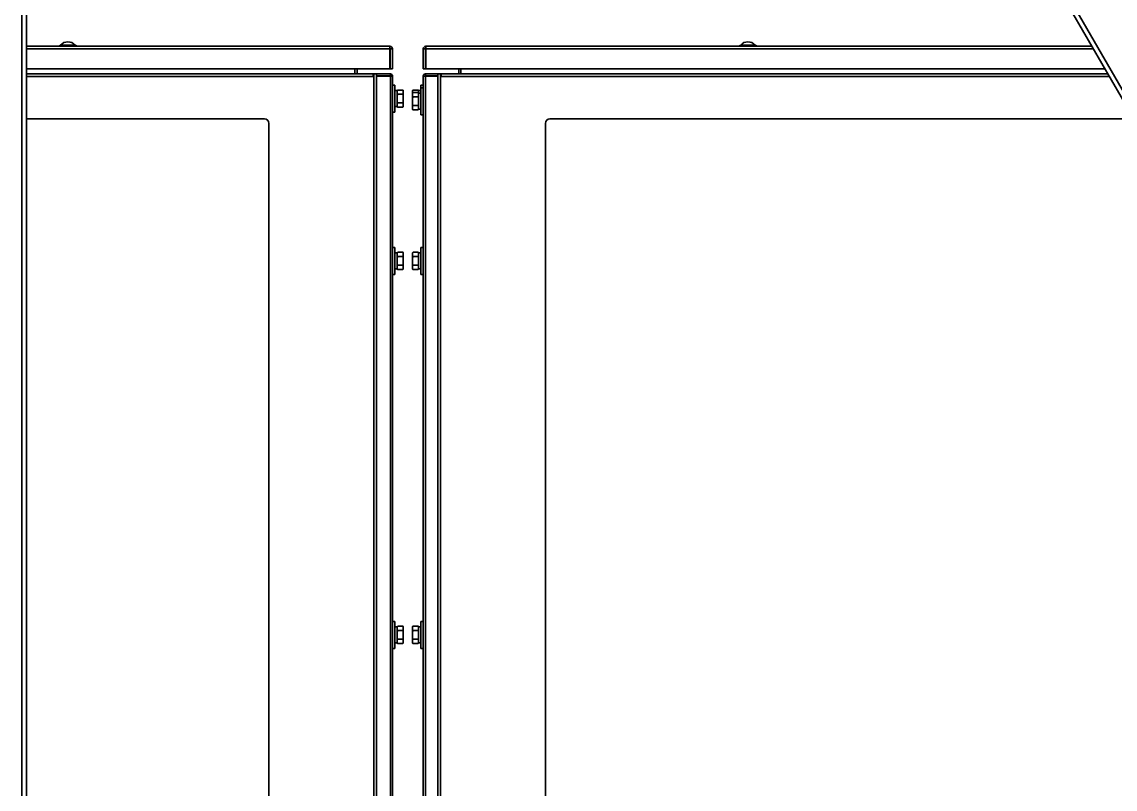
# Model space of a CAD drawing. Header units: millimetres. Extents: x 32496 to 166256, y 3504 to 23939.
# Drawn here: x 142739 to 143471, y 13875 to 14388 of the extents above; entities that cross this region are included whole.
import ezdxf

# ---------------------------------------------------------------- set-up
doc = ezdxf.new("R2010")
doc.units = ezdxf.units.MM
doc.layers.get('0').update_dxf_attribs({"lineweight": 35})

# ---------------------------------------------------------------- blocks, each defined once
blk = doc.blocks.new('8-1250')
at = {"linetype": 'Continuous'}
for p, q in [((-5857.13, -32157.29), (-5857.13, -34666.29)), ((-5854.13, -32157.29), (-5854.13, -34666.29)), ((-4859.13, -33023.31), (-5359.13, -32157.29)), ((-4859.13, -33017.31), (-5355.66, -32157.29)), ((-5854.13, -32534.79), (-5610.83, -32534.79)), ((-5831.17, -32533.96), (-5831.17, -32533.96)), ((-5828.81, -32533.96), (-5831.17, -32533.96)), ((-5823.85, -32533.96), (-5828.81, -32533.96)), ((-5821.48, -32533.96), (-5823.85, -32533.96)), ((-5610.83, -32549.79), (-5610.83, -32534.79)), ((-5586.83, -32549.79), (-5586.83, -32534.79)), ((-5586.83, -32534.79), (-5141.18, -32534.79)), ((-5373.81, -32533.96), (-5376.17, -32533.96)), ((-5368.85, -32533.96), (-5373.81, -32533.96)), ((-5366.49, -32533.96), (-5368.85, -32533.96)), ((-5366.48, -32533.96), (-5366.49, -32533.96)), ((-5610.83, -32536.49), (-5854.13, -32536.49)), ((-5610.63, -32549.79), (-5610.63, -32536.49)), ((-5610.63, -32536.49), (-5609.13, -32536.49)), ((-5609.13, -32549.79), (-5609.13, -32536.49)), ((-5588.53, -32536.49), (-5588.53, -32549.79)), ((-5587.03, -32536.49), (-5588.53, -32536.49)), ((-5587.03, -32536.49), (-5587.03, -32549.79)), ((-5140.2, -32536.49), (-5586.83, -32536.49)), ((-5610.83, -32549.79), (-5854.13, -32549.79)), ((-5634.33, -32553.29), (-5634.33, -32549.79)), ((-5632.83, -32549.79), (-5632.83, -32553.29)), ((-5610.63, -32549.79), (-5609.13, -32549.79)), ((-5587.03, -32549.79), (-5588.53, -32549.79)), ((-5132.52, -32549.79), (-5586.83, -32549.79)), ((-5564.83, -32553.29), (-5564.83, -32549.79)), ((-5563.33, -32549.79), (-5563.33, -32553.29)), ((-5854.13, -32553.29), (-5619.83, -32553.29)), ((-5622.03, -32554.99), (-5854.13, -32554.99)), ((-5622.03, -32553.29), (-5622.03, -32554.99)), ((-5621.53, -34566.29), (-5621.53, -32553.29)), ((-5619.83, -32553.29), (-5619.83, -34566.29)), ((-5610.53, -32553.29), (-5619.83, -32553.29)), ((-5610.53, -32554.49), (-5619.83, -32554.49)), ((-5619.83, -32554.69), (-5609.13, -32554.69)), ((-5610.53, -32554.49), (-5610.53, -32553.29)), ((-5610.53, -33566.79), (-5610.53, -32554.69)), ((-5609.13, -32554.69), (-5609.13, -32675.66)), ((-5588.53, -32675.64), (-5588.53, -32554.69)), ((-5588.53, -32554.69), (-5578.83, -32554.69)), ((-5587.13, -32554.49), (-5587.13, -32553.29)), ((-5578.83, -32553.29), (-5587.13, -32553.29)), ((-5578.83, -32554.49), (-5587.13, -32554.49)), ((-5587.13, -32554.69), (-5587.13, -33566.79)), ((-5578.83, -34566.29), (-5578.83, -32553.29)), ((-5578.83, -32553.29), (-5130.5, -32553.29)), ((-5577.13, -32553.29), (-5577.13, -34566.29)), ((-5576.63, -32553.29), (-5576.63, -32554.99)), ((-5129.52, -32554.99), (-5576.63, -32554.99)), ((-5609.13, -32560.79), (-5607.53, -32560.79)), ((-5607.53, -32578.79), (-5607.53, -32560.79)), ((-5607.53, -32564.44), (-5605.93, -32564.44)), ((-5605.93, -32564.32), (-5605.63, -32564.02)), ((-5605.93, -32575.26), (-5605.93, -32564.32)), ((-5605.63, -32564.02), (-5602.23, -32564.02)), ((-5601.93, -32564.32), (-5602.23, -32564.02)), ((-5601.93, -32575.26), (-5601.93, -32564.32)), ((-5595.73, -32564.32), (-5595.46, -32564.04)), ((-5595.73, -32564.32), (-5595.73, -32566.07)), ((-5595.43, -32564.02), (-5595.46, -32564.04)), ((-5592.03, -32564.02), (-5595.43, -32564.02)), ((-5592.03, -32564.02), (-5592, -32564.04)), ((-5591.73, -32564.32), (-5592, -32564.04)), ((-5591.73, -32566.09), (-5591.73, -32564.32)), ((-5590.13, -32564.44), (-5591.73, -32564.44)), ((-5590.13, -32560.79), (-5590.13, -32562.54)), ((-5588.53, -32560.79), (-5590.13, -32560.79)), ((-5590.13, -32562.54), (-5590.13, -32580.54)), ((-5588.53, -32562.54), (-5590.13, -32562.54)), ((-5605.63, -32566.9), (-5602.23, -32566.9)), ((-5595.73, -32566.07), (-5595.46, -32565.79)), ((-5595.73, -32577.01), (-5595.73, -32566.07)), ((-5595.43, -32565.77), (-5595.46, -32565.79)), ((-5592.03, -32565.77), (-5595.43, -32565.77)), ((-5592.03, -32568.61), (-5595.43, -32568.61)), ((-5592.03, -32565.77), (-5592, -32565.79)), ((-5591.73, -32566.07), (-5592, -32565.79)), ((-5591.73, -32577.01), (-5591.73, -32566.07)), ((-5590.13, -32566.19), (-5591.73, -32566.19)), ((-5609.13, -32578.79), (-5607.53, -32578.79)), ((-5607.53, -32575.14), (-5605.93, -32575.14)), ((-5605.93, -32575.26), (-5605.63, -32575.56)), ((-5605.63, -32572.68), (-5602.23, -32572.68)), ((-5605.63, -32575.56), (-5602.23, -32575.56)), ((-5601.93, -32575.26), (-5602.23, -32575.56)), ((-5595.73, -32577.01), (-5595.46, -32577.28)), ((-5592.03, -32574.38), (-5595.43, -32574.38)), ((-5592.03, -32577.31), (-5595.43, -32577.31)), ((-5591.73, -32577.01), (-5592, -32577.28)), ((-5590.13, -32576.89), (-5591.73, -32576.89)), ((-5854.13, -32583.29), (-5694.83, -32583.29)), ((-5691.83, -32586.29), (-5691.83, -33054.29)), ((-5588.53, -32580.54), (-5590.13, -32580.54)), ((-5506.83, -33054.29), (-5506.83, -32586.29)), ((-5503.83, -32583.29), (-5113.18, -32583.29)), ((-5609.13, -32669.29), (-5607.53, -32669.29)), ((-5607.53, -32687.29), (-5607.53, -32669.29)), ((-5607.53, -32672.94), (-5605.93, -32672.94)), ((-5605.93, -32672.82), (-5605.63, -32672.52)), ((-5605.93, -32683.76), (-5605.93, -32672.82)), ((-5605.63, -32672.52), (-5602.23, -32672.52)), ((-5601.93, -32672.82), (-5602.23, -32672.52)), ((-5601.93, -32683.76), (-5601.93, -32672.82)), ((-5595.73, -32672.82), (-5595.46, -32672.54)), ((-5595.73, -32683.76), (-5595.73, -32672.82)), ((-5595.43, -32672.52), (-5595.46, -32672.54)), ((-5592.03, -32672.52), (-5595.43, -32672.52)), ((-5592.03, -32672.52), (-5592, -32672.54)), ((-5591.73, -32672.82), (-5592, -32672.54)), ((-5591.73, -32683.76), (-5591.73, -32672.82)), ((-5590.13, -32672.94), (-5591.73, -32672.94)), ((-5590.13, -32669.29), (-5590.13, -32687.29)), ((-5588.53, -32669.29), (-5590.13, -32669.29)), ((-5609.13, -32675.66), (-5609.13, -32680.92)), ((-5609.13, -32680.92), (-5609.13, -32925.66)), ((-5605.63, -32675.4), (-5602.23, -32675.4)), ((-5605.63, -32681.18), (-5602.23, -32681.18)), ((-5592.03, -32675.36), (-5595.43, -32675.36)), ((-5592.03, -32681.13), (-5595.43, -32681.13)), ((-5588.53, -32680.91), (-5588.53, -32675.64)), ((-5588.53, -32925.64), (-5588.53, -32680.91)), ((-5609.13, -32687.29), (-5607.53, -32687.29)), ((-5607.53, -32683.64), (-5605.93, -32683.64)), ((-5605.93, -32683.76), (-5605.63, -32684.06)), ((-5605.63, -32684.06), (-5602.23, -32684.06)), ((-5601.93, -32683.76), (-5602.23, -32684.06)), ((-5595.73, -32683.76), (-5595.46, -32684.03)), ((-5592.03, -32684.06), (-5595.43, -32684.06)), ((-5591.73, -32683.76), (-5592, -32684.03)), ((-5590.13, -32683.64), (-5591.73, -32683.64)), ((-5588.53, -32687.29), (-5590.13, -32687.29)), ((-5609.13, -32919.29), (-5607.53, -32919.29)), ((-5607.53, -32937.29), (-5607.53, -32919.29)), ((-5607.53, -32922.94), (-5605.93, -32922.94)), ((-5605.93, -32922.82), (-5605.63, -32922.52)), ((-5605.93, -32933.76), (-5605.93, -32922.82)), ((-5605.63, -32922.52), (-5602.23, -32922.52)), ((-5601.93, -32922.82), (-5602.23, -32922.52)), ((-5601.93, -32933.76), (-5601.93, -32922.82)), ((-5595.73, -32922.82), (-5595.46, -32922.54)), ((-5595.73, -32933.76), (-5595.73, -32922.82)), ((-5595.43, -32922.52), (-5595.46, -32922.54)), ((-5592.03, -32922.52), (-5595.43, -32922.52)), ((-5592.03, -32922.52), (-5592, -32922.54)), ((-5591.73, -32922.82), (-5592, -32922.54)), ((-5591.73, -32933.76), (-5591.73, -32922.82)), ((-5590.13, -32922.94), (-5591.73, -32922.94)), ((-5590.13, -32919.29), (-5590.13, -32937.29)), ((-5588.53, -32919.29), (-5590.13, -32919.29)), ((-5609.13, -32925.66), (-5609.13, -32930.92)), ((-5605.63, -32925.4), (-5602.23, -32925.4)), ((-5592.03, -32925.36), (-5595.43, -32925.36)), ((-5588.53, -32930.91), (-5588.53, -32925.64)), ((-5609.13, -32930.92), (-5609.13, -33175.66)), ((-5609.13, -32937.29), (-5607.53, -32937.29)), ((-5607.53, -32933.64), (-5605.93, -32933.64)), ((-5605.93, -32933.76), (-5605.63, -32934.06)), ((-5605.63, -32931.18), (-5602.23, -32931.18)), ((-5605.63, -32934.06), (-5602.23, -32934.06)), ((-5601.93, -32933.76), (-5602.23, -32934.06)), ((-5595.73, -32933.76), (-5595.46, -32934.03)), ((-5592.03, -32931.13), (-5595.43, -32931.13)), ((-5592.03, -32934.06), (-5595.43, -32934.06)), ((-5591.73, -32933.76), (-5592, -32934.03)), ((-5590.13, -32933.64), (-5591.73, -32933.64)), ((-5588.53, -32937.29), (-5590.13, -32937.29)), ((-5588.53, -33175.64), (-5588.53, -32930.91))]:
    blk.add_line(p, q, dxfattribs=at)
for centre, radius, start, end in [((-5833.04, -32532.29), 2.5, 270, 318.18969), ((-5826.33, -32538.29), 6.5, 41.81031, 138.18969), ((-5819.62, -32532.29), 2.5, 221.81031, 270), ((-5610.83, -32536.49), 1.7, 0, 90), ((-5586.83, -32536.49), 1.7, 90, 180), ((-5378.04, -32532.29), 2.5, 270, 318.18969), ((-5371.33, -32538.29), 6.5, 41.81031, 138.18969), ((-5364.62, -32532.29), 2.5, 221.81031, 270), ((-5610.83, -32536.49), 0.2, 0, 90), ((-5586.83, -32536.49), 0.2, 90, 180), ((-5610.53, -32554.69), 1.4, 0, 90), ((-5610.53, -32554.69), 0.2, 0, 90), ((-5587.13, -32554.69), 1.4, 90, 180), ((-5587.13, -32554.69), 0.2, 90, 180), ((-5604.69, -32566.59), 3.56, 39.13645, 39.50132), ((-5603.17, -32572.99), 3.56, 219.13644, 219.50078), ((-5592.91, -32574.72), 3.61, 218.71028, 219.13391), ((-5591.59, -32573.53), 5.39, 224.12457, 224.56524), ((-5595.86, -32573.53), 5.38, 315.43477, 315.87545), ((-5594.54, -32574.72), 3.61, 320.8641, 321.28972), ((-5694.83, -32586.29), 3, 0, 90), ((-5503.83, -32586.29), 3, 90, 180), ((-5604.69, -32675.09), 3.56, 39.13645, 39.50132), ((-5603.17, -32681.49), 3.56, 219.13644, 219.50078), ((-5592.91, -32681.47), 3.61, 218.71028, 219.13391), ((-5591.59, -32680.28), 5.39, 224.12457, 224.56524), ((-5595.86, -32680.28), 5.38, 315.43477, 315.87545), ((-5594.54, -32681.47), 3.61, 320.8641, 321.28972), ((-5604.69, -32925.09), 3.56, 39.13645, 39.50132), ((-5603.17, -32931.49), 3.56, 219.13644, 219.50078), ((-5592.91, -32931.47), 3.61, 218.71028, 219.13391), ((-5591.59, -32930.28), 5.39, 224.12457, 224.56524), ((-5595.86, -32930.28), 5.38, 315.43477, 315.87545), ((-5594.54, -32931.47), 3.61, 320.8641, 321.28972)]:
    blk.add_arc(centre, radius, start, end, dxfattribs=at)
for points, knots in [([(-5605.93, -32564.35), (-5605.9, -32564.32), (-5605.81, -32564.2), (-5605.71, -32564.09), (-5605.63, -32564.02)], [0, 0, 0, 0, 0.244558, 1, 1, 1, 1]), ([(-5601.94, -32564.33), (-5601.96, -32564.3), (-5602.06, -32564.19), (-5602.15, -32564.09), (-5602.23, -32564.02)], [0, 0, 0, 0, 0.244878, 1, 1, 1, 1]), ([(-5595.46, -32564.04), (-5595.48, -32564.07), (-5595.57, -32564.16), (-5595.66, -32564.26), (-5595.73, -32564.34)], [0, 0, 0, 0, 0.255063, 1, 1, 1, 1]), ([(-5592, -32564.04), (-5591.97, -32564.07), (-5591.88, -32564.16), (-5591.79, -32564.26), (-5591.73, -32564.34)], [0, 0, 0, 0, 0.255062, 1, 1, 1, 1]), ([(-5605.63, -32566.9), (-5605.65, -32566.88), (-5605.76, -32566.77), (-5605.86, -32566.66), (-5605.93, -32566.57)], [0, 0, 0, 0, 0.255352, 1, 1, 1, 1]), ([(-5602.23, -32566.9), (-5602.2, -32566.88), (-5602.1, -32566.77), (-5602, -32566.66), (-5601.93, -32566.57)], [0, 0, 0, 0, 0.255353, 1, 1, 1, 1]), ([(-5595.46, -32565.79), (-5595.48, -32565.82), (-5595.57, -32565.91), (-5595.66, -32566.01), (-5595.73, -32566.09)], [0, 0, 0, 0, 0.255063, 1, 1, 1, 1]), ([(-5595.73, -32568.28), (-5595.7, -32568.31), (-5595.61, -32568.42), (-5595.51, -32568.53), (-5595.43, -32568.61)], [0, 0, 0, 0, 0.244408, 1, 1, 1, 1]), ([(-5591.73, -32568.28), (-5591.75, -32568.31), (-5591.85, -32568.42), (-5591.95, -32568.53), (-5592.03, -32568.61)], [0, 0, 0, 0, 0.244408, 1, 1, 1, 1]), ([(-5592, -32565.79), (-5591.97, -32565.82), (-5591.88, -32565.91), (-5591.79, -32566.01), (-5591.73, -32566.09)], [0, 0, 0, 0, 0.255062, 1, 1, 1, 1]), ([(-5605.93, -32573.01), (-5605.9, -32572.98), (-5605.81, -32572.86), (-5605.71, -32572.76), (-5605.63, -32572.68)], [0, 0, 0, 0, 0.244558, 1, 1, 1, 1]), ([(-5605.63, -32575.56), (-5605.65, -32575.54), (-5605.75, -32575.44), (-5605.85, -32575.33), (-5605.91, -32575.25)], [0, 0, 0, 0, 0.255041, 1, 1, 1, 1]), ([(-5601.93, -32573.01), (-5601.95, -32572.98), (-5602.05, -32572.86), (-5602.15, -32572.76), (-5602.23, -32572.68)], [0, 0, 0, 0, 0.244558, 1, 1, 1, 1]), ([(-5602.23, -32575.56), (-5602.2, -32575.54), (-5602.1, -32575.43), (-5602, -32575.32), (-5601.93, -32575.23)], [0, 0, 0, 0, 0.255353, 1, 1, 1, 1]), ([(-5595.43, -32574.38), (-5595.45, -32574.41), (-5595.56, -32574.52), (-5595.66, -32574.63), (-5595.73, -32574.72)], [0, 0, 0, 0, 0.255212, 1, 1, 1, 1]), ([(-5595.71, -32577), (-5595.69, -32577.02), (-5595.61, -32577.12), (-5595.52, -32577.21), (-5595.46, -32577.28)], [0, 0, 0, 0, 0.245496, 1, 1, 1, 1]), ([(-5592.03, -32574.38), (-5592, -32574.41), (-5591.9, -32574.52), (-5591.8, -32574.63), (-5591.73, -32574.72)], [0, 0, 0, 0, 0.255211, 1, 1, 1, 1]), ([(-5591.74, -32577), (-5591.76, -32577.02), (-5591.85, -32577.12), (-5591.93, -32577.21), (-5592, -32577.28)], [0, 0, 0, 0, 0.245497, 1, 1, 1, 1]), ([(-5605.93, -32672.85), (-5605.9, -32672.82), (-5605.81, -32672.7), (-5605.71, -32672.59), (-5605.63, -32672.52)], [0, 0, 0, 0, 0.244558, 1, 1, 1, 1]), ([(-5601.94, -32672.83), (-5601.96, -32672.8), (-5602.06, -32672.69), (-5602.15, -32672.59), (-5602.23, -32672.52)], [0, 0, 0, 0, 0.244878, 1, 1, 1, 1]), ([(-5595.46, -32672.54), (-5595.48, -32672.57), (-5595.57, -32672.66), (-5595.66, -32672.76), (-5595.73, -32672.84)], [0, 0, 0, 0, 0.255063, 1, 1, 1, 1]), ([(-5592, -32672.54), (-5591.97, -32672.57), (-5591.88, -32672.66), (-5591.79, -32672.76), (-5591.73, -32672.84)], [0, 0, 0, 0, 0.255062, 1, 1, 1, 1]), ([(-5605.63, -32675.4), (-5605.65, -32675.38), (-5605.76, -32675.27), (-5605.86, -32675.16), (-5605.93, -32675.07)], [0, 0, 0, 0, 0.255352, 1, 1, 1, 1]), ([(-5605.93, -32681.51), (-5605.9, -32681.48), (-5605.81, -32681.36), (-5605.71, -32681.26), (-5605.63, -32681.18)], [0, 0, 0, 0, 0.244558, 1, 1, 1, 1]), ([(-5602.23, -32675.4), (-5602.2, -32675.38), (-5602.1, -32675.27), (-5602, -32675.16), (-5601.93, -32675.07)], [0, 0, 0, 0, 0.255353, 1, 1, 1, 1]), ([(-5601.93, -32681.51), (-5601.95, -32681.48), (-5602.05, -32681.36), (-5602.15, -32681.26), (-5602.23, -32681.18)], [0, 0, 0, 0, 0.244558, 1, 1, 1, 1]), ([(-5595.73, -32675.03), (-5595.7, -32675.06), (-5595.61, -32675.17), (-5595.51, -32675.28), (-5595.43, -32675.36)], [0, 0, 0, 0, 0.244408, 1, 1, 1, 1]), ([(-5595.43, -32681.13), (-5595.45, -32681.16), (-5595.56, -32681.27), (-5595.66, -32681.38), (-5595.73, -32681.47)], [0, 0, 0, 0, 0.255212, 1, 1, 1, 1]), ([(-5591.73, -32675.03), (-5591.75, -32675.06), (-5591.85, -32675.17), (-5591.95, -32675.28), (-5592.03, -32675.36)], [0, 0, 0, 0, 0.244408, 1, 1, 1, 1]), ([(-5592.03, -32681.13), (-5592, -32681.16), (-5591.9, -32681.27), (-5591.8, -32681.38), (-5591.73, -32681.47)], [0, 0, 0, 0, 0.255211, 1, 1, 1, 1]), ([(-5605.63, -32684.06), (-5605.65, -32684.04), (-5605.75, -32683.94), (-5605.85, -32683.83), (-5605.91, -32683.75)], [0, 0, 0, 0, 0.255041, 1, 1, 1, 1]), ([(-5602.23, -32684.06), (-5602.2, -32684.04), (-5602.1, -32683.93), (-5602, -32683.82), (-5601.93, -32683.73)], [0, 0, 0, 0, 0.255353, 1, 1, 1, 1]), ([(-5595.71, -32683.75), (-5595.69, -32683.77), (-5595.61, -32683.87), (-5595.52, -32683.96), (-5595.46, -32684.03)], [0, 0, 0, 0, 0.245496, 1, 1, 1, 1]), ([(-5591.74, -32683.75), (-5591.76, -32683.77), (-5591.85, -32683.87), (-5591.93, -32683.96), (-5592, -32684.03)], [0, 0, 0, 0, 0.245497, 1, 1, 1, 1]), ([(-5605.93, -32922.85), (-5605.9, -32922.82), (-5605.81, -32922.7), (-5605.71, -32922.59), (-5605.63, -32922.52)], [0, 0, 0, 0, 0.244558, 1, 1, 1, 1]), ([(-5601.94, -32922.83), (-5601.96, -32922.8), (-5602.06, -32922.69), (-5602.15, -32922.59), (-5602.23, -32922.52)], [0, 0, 0, 0, 0.244878, 1, 1, 1, 1]), ([(-5595.46, -32922.54), (-5595.48, -32922.57), (-5595.57, -32922.66), (-5595.66, -32922.76), (-5595.73, -32922.84)], [0, 0, 0, 0, 0.255063, 1, 1, 1, 1]), ([(-5592, -32922.54), (-5591.97, -32922.57), (-5591.88, -32922.66), (-5591.79, -32922.76), (-5591.73, -32922.84)], [0, 0, 0, 0, 0.255062, 1, 1, 1, 1]), ([(-5605.63, -32925.4), (-5605.65, -32925.38), (-5605.76, -32925.27), (-5605.86, -32925.16), (-5605.93, -32925.07)], [0, 0, 0, 0, 0.255352, 1, 1, 1, 1]), ([(-5602.23, -32925.4), (-5602.2, -32925.38), (-5602.1, -32925.27), (-5602, -32925.16), (-5601.93, -32925.07)], [0, 0, 0, 0, 0.255353, 1, 1, 1, 1]), ([(-5595.73, -32925.03), (-5595.7, -32925.06), (-5595.61, -32925.17), (-5595.51, -32925.28), (-5595.43, -32925.36)], [0, 0, 0, 0, 0.244408, 1, 1, 1, 1]), ([(-5591.73, -32925.03), (-5591.75, -32925.06), (-5591.85, -32925.17), (-5591.95, -32925.28), (-5592.03, -32925.36)], [0, 0, 0, 0, 0.244408, 1, 1, 1, 1]), ([(-5605.93, -32931.51), (-5605.9, -32931.48), (-5605.81, -32931.36), (-5605.71, -32931.26), (-5605.63, -32931.18)], [0, 0, 0, 0, 0.244558, 1, 1, 1, 1]), ([(-5605.63, -32934.06), (-5605.65, -32934.04), (-5605.75, -32933.94), (-5605.85, -32933.83), (-5605.91, -32933.75)], [0, 0, 0, 0, 0.255041, 1, 1, 1, 1]), ([(-5601.93, -32931.51), (-5601.95, -32931.48), (-5602.05, -32931.36), (-5602.15, -32931.26), (-5602.23, -32931.18)], [0, 0, 0, 0, 0.244558, 1, 1, 1, 1]), ([(-5602.23, -32934.06), (-5602.2, -32934.04), (-5602.1, -32933.93), (-5602, -32933.82), (-5601.93, -32933.73)], [0, 0, 0, 0, 0.255353, 1, 1, 1, 1]), ([(-5595.43, -32931.13), (-5595.45, -32931.16), (-5595.56, -32931.27), (-5595.66, -32931.38), (-5595.73, -32931.47)], [0, 0, 0, 0, 0.255212, 1, 1, 1, 1]), ([(-5595.71, -32933.75), (-5595.69, -32933.77), (-5595.61, -32933.87), (-5595.52, -32933.96), (-5595.46, -32934.03)], [0, 0, 0, 0, 0.245496, 1, 1, 1, 1]), ([(-5592.03, -32931.13), (-5592, -32931.16), (-5591.9, -32931.27), (-5591.8, -32931.38), (-5591.73, -32931.47)], [0, 0, 0, 0, 0.255211, 1, 1, 1, 1]), ([(-5591.74, -32933.75), (-5591.76, -32933.77), (-5591.85, -32933.87), (-5591.93, -32933.96), (-5592, -32934.03)], [0, 0, 0, 0, 0.245497, 1, 1, 1, 1])]:
    blk.add_open_spline(points, degree=3, knots=knots, dxfattribs=at)
for points in [[(-5605.93, -32567.56), (-5605.84, -32567.34), (-5605.74, -32567.12), (-5605.63, -32566.9)], [(-5605.63, -32572.68), (-5605.74, -32572.46), (-5605.84, -32572.24), (-5605.93, -32572.02)], [(-5601.93, -32567.56), (-5602.02, -32567.34), (-5602.12, -32567.12), (-5602.23, -32566.9)], [(-5602.23, -32572.68), (-5602.12, -32572.46), (-5602.02, -32572.24), (-5601.93, -32572.02)], [(-5595.43, -32568.61), (-5595.54, -32568.82), (-5595.64, -32569.04), (-5595.73, -32569.27)], [(-5592.03, -32568.61), (-5591.92, -32568.82), (-5591.82, -32569.04), (-5591.73, -32569.27)], [(-5595.73, -32573.72), (-5595.64, -32573.95), (-5595.54, -32574.17), (-5595.43, -32574.38)], [(-5591.73, -32573.72), (-5591.82, -32573.95), (-5591.92, -32574.17), (-5592.03, -32574.38)], [(-5605.93, -32676.06), (-5605.84, -32675.84), (-5605.74, -32675.62), (-5605.63, -32675.4)], [(-5605.63, -32681.18), (-5605.74, -32680.96), (-5605.84, -32680.74), (-5605.93, -32680.52)], [(-5601.93, -32676.06), (-5602.02, -32675.84), (-5602.12, -32675.62), (-5602.23, -32675.4)], [(-5602.23, -32681.18), (-5602.12, -32680.96), (-5602.02, -32680.74), (-5601.93, -32680.52)], [(-5595.43, -32675.36), (-5595.54, -32675.57), (-5595.64, -32675.79), (-5595.73, -32676.02)], [(-5595.73, -32680.47), (-5595.64, -32680.7), (-5595.54, -32680.92), (-5595.43, -32681.13)], [(-5592.03, -32675.36), (-5591.92, -32675.57), (-5591.82, -32675.79), (-5591.73, -32676.02)], [(-5591.73, -32680.47), (-5591.82, -32680.7), (-5591.92, -32680.92), (-5592.03, -32681.13)], [(-5605.93, -32926.06), (-5605.84, -32925.84), (-5605.74, -32925.62), (-5605.63, -32925.4)], [(-5605.63, -32931.18), (-5605.74, -32930.96), (-5605.84, -32930.74), (-5605.93, -32930.52)], [(-5601.93, -32926.06), (-5602.02, -32925.84), (-5602.12, -32925.62), (-5602.23, -32925.4)], [(-5602.23, -32931.18), (-5602.12, -32930.96), (-5602.02, -32930.74), (-5601.93, -32930.52)], [(-5595.43, -32925.36), (-5595.54, -32925.57), (-5595.64, -32925.79), (-5595.73, -32926.02)], [(-5595.73, -32930.47), (-5595.64, -32930.7), (-5595.54, -32930.92), (-5595.43, -32931.13)], [(-5592.03, -32925.36), (-5591.92, -32925.57), (-5591.82, -32925.79), (-5591.73, -32926.02)], [(-5591.73, -32930.47), (-5591.82, -32930.7), (-5591.92, -32930.92), (-5592.03, -32931.13)]]:
    blk.add_open_spline(points, degree=3, dxfattribs=at)

msp = doc.modelspace()

# ---------------------------------------------------------------- block references
at = {"color": 6}
msp.add_blockref('8-1250', (148596.331, 46906.597), dxfattribs=at)

doc.saveas('drawing.dxf')
